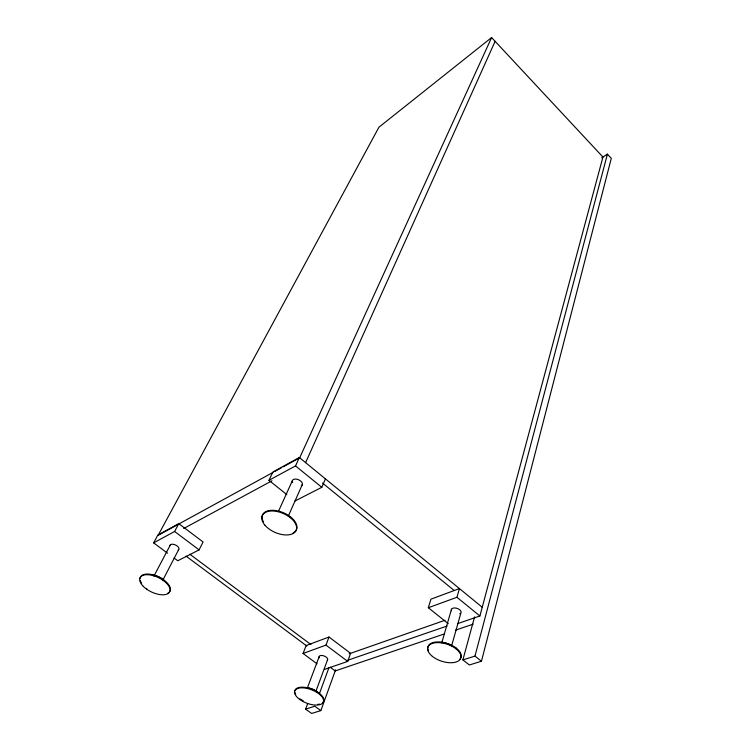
<?xml version="1.0" encoding="UTF-8"?>
<svg xmlns="http://www.w3.org/2000/svg" width="751" height="751" viewBox="0 0 751 751"><rect width="100%" height="100%" fill="white"/><g stroke="black" fill="none" stroke-linecap="round" stroke-linejoin="round"><path stroke-width="1.13" d="M474.585 616.881L462.888 659.885L469.347 664.973L481.457 661.246L611.305 158.33L607.418 154.143L601.729 157.813M462.888 659.885L474.979 656.102L607.418 154.143M457.443 623.696L479.898 615.98L602.931 157.034L491.605 37.55L378.945 127.201L158.114 535.341L273.017 472.398M456.157 648.911L456.355 648.188M451.764 645.24L460.964 612.741A5.041 2.732 17.9 0 0 459.133 609.361A5.041 2.732 17.9 0 0 453.707 608.019L452.712 608.263A5.041 2.732 17.9 0 0 451.558 610.76M441.757 642.809L451.501 609.286M428.314 607.728L456.927 597.28L459.443 588.577L430.952 599.157L428.314 607.728L448.309 623.715M324.545 669.376L347.713 661.406L350.586 653.314L329.013 637.026L306.155 645.522L303.057 653.473L317.072 663.846M307.647 703.64L305.601 709.122L311.618 713.45L320.855 710.615L335.603 669.798M319.654 693.023L328.938 667.686M315.852 691.427L327.614 659.622M303.057 653.473L325.981 645.1L329.013 637.026M307.262 688.245L319.213 656.524M299.818 699.51L300.062 698.852M294.871 501.048L321.813 487.305L325.427 478.856M290.215 517.608L290.524 516.904M288.309 516.106L302.362 484.479M305.601 462.635L495.116 41.324M278.48 511.309L292.308 480.837M286.826 494.618L268.952 480.321L295.528 465.911L299.358 457.519L482.236 607.24M491.605 37.55L299.687 457.791L283.277 466.784M268.952 480.321L272.866 472.041L299.358 457.519M174.063 558.002L177.78 560.762L199.109 549.882L203.08 541.978L178.766 523.635L157.813 535.116L153.617 542.87L167.557 553.196M162.554 580.654L178.738 549.469M146.436 589.019L146.774 588.38M153.908 576.12L170.308 545.01M153.617 542.87L174.607 531.492L178.766 523.635M275.063 471.281L281.221 467.911M183.695 528.497L271.975 480.8M349.196 653.802L445.024 620.26M346.962 660.523L447.164 625.987M444.479 633.891L335.19 670.943L330.177 667.217M455.519 630.155L473.177 624.165M305.601 709.122L314.8 706.24L320.855 710.615M186.032 556.115L306.877 646.057M189.796 554.191L310.914 644.555M174.607 531.492L199.109 549.882M325.981 645.1L347.713 661.406M474.979 656.102L481.457 661.246M295.528 465.911L321.813 487.305M456.927 597.28L479.898 615.98M322.526 483.062L454.252 590.549M178.222 549.92A4.778 2.45 25.5 0 0 177.433 546.202A4.778 2.45 25.5 0 0 171.575 544.287L170.815 544.559A4.778 2.45 25.5 0 0 170.092 545.62M140.043 578.392A16.391 7.989 25.3 0 1 160.16 577.65A16.391 7.989 25.3 0 1 167.736 593.271M141.61 583.292A16.391 7.989 25.3 0 1 140.324 580.73M153.11 575.125A10.467 5.126 25.3 0 1 163.971 580.382M301.329 485.784A5.37 3.145 23.6 0 0 300.963 481.307A5.37 3.145 23.6 0 0 294.279 479.176L293.331 479.532A5.37 3.145 23.6 0 0 292.637 482.63M263.338 521.757A18.475 10.307 23.5 0 1 270.435 510.38A18.475 10.307 23.5 0 1 292.683 518.828A18.475 10.307 23.5 0 1 293.012 533.022M460.494 613.323A5.041 2.732 17.9 0 1 459.743 613.745M427.807 648.179A17.339 8.937 18.1 0 1 448.094 643.738A17.339 8.937 18.1 0 1 459.593 659.481M428.427 650.704A17.339 8.937 18.1 0 1 427.892 648.995M442.517 642.64A11.068 5.726 18.1 0 1 448.075 643.917M448.967 644.283A11.068 5.726 18.1 0 1 452.205 646.076M319.447 657.773A4.478 2.187 21 0 1 320.104 655.679L320.912 655.492A4.478 2.187 21 0 1 326.094 657.031A4.478 2.187 21 0 1 327.295 660.11M294.993 690.376A15.339 7.106 21.1 0 1 313.674 689.916A15.339 7.106 21.1 0 1 322.461 702.87M319.55 704.128A15.339 7.106 21.1 0 1 317.607 704.391M303.244 700.824A15.339 7.106 21.1 0 1 300.804 699.369M295.725 694.44A15.339 7.106 21.1 0 1 294.871 692.291M307.121 687.644A9.791 4.562 21.1 0 1 317.964 692.582M143.3 586.362A16.391 7.989 25.3 0 0 169.21 592.539A16.391 7.989 25.3 0 0 152.124 575.341A16.391 7.989 25.3 0 0 143.3 586.362M265.028 525.315A18.484 10.307 23.5 0 0 295.105 531.98A18.484 10.307 23.5 0 0 277.513 511.619A18.484 10.307 23.5 0 0 265.028 525.315M432.398 656.393A17.348 8.937 18.2 0 0 460.419 658.918A17.348 8.937 18.2 0 0 440.114 642.725A17.348 8.937 18.2 0 0 432.398 656.393M299.658 699.397A15.339 7.106 21.1 0 0 323.39 702.016A15.339 7.106 21.1 0 0 304.221 687.963A15.339 7.106 21.1 0 0 299.658 699.397"/></g></svg>
